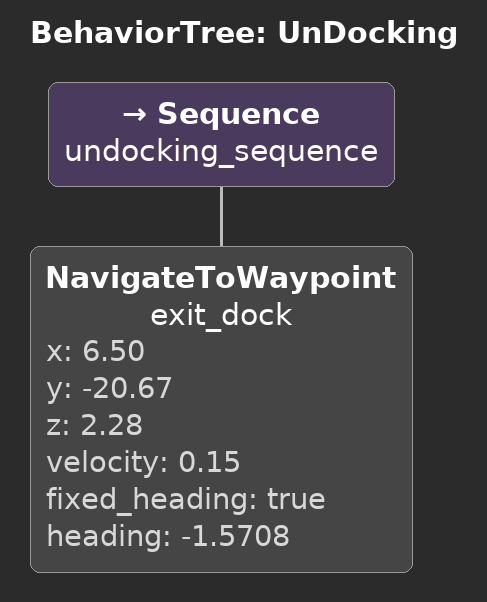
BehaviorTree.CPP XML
<?xml version="1.0" encoding="UTF-8"?>
<!-- Stonefish coordinates (NED, z positive downward).
     Docking rig: x=8.0  y=-21.0  z=3.9
     UnDocking: rise up then move forward clear of the dock. -->
<root BTCPP_format="4" main_tree_to_execute="UnDocking">
  <BehaviorTree ID="UnDocking">
    <Sequence name="undocking_sequence">
      <!-- Surge backward out of the dock with heading locked -->
      <NavigateToWaypoint name="exit_dock"
                          x="6.50" y="-20.67" z="2.28"
                          velocity="0.15" fixed_heading="true" heading="-1.5708"/>
    </Sequence>
  </BehaviorTree>
</root>
